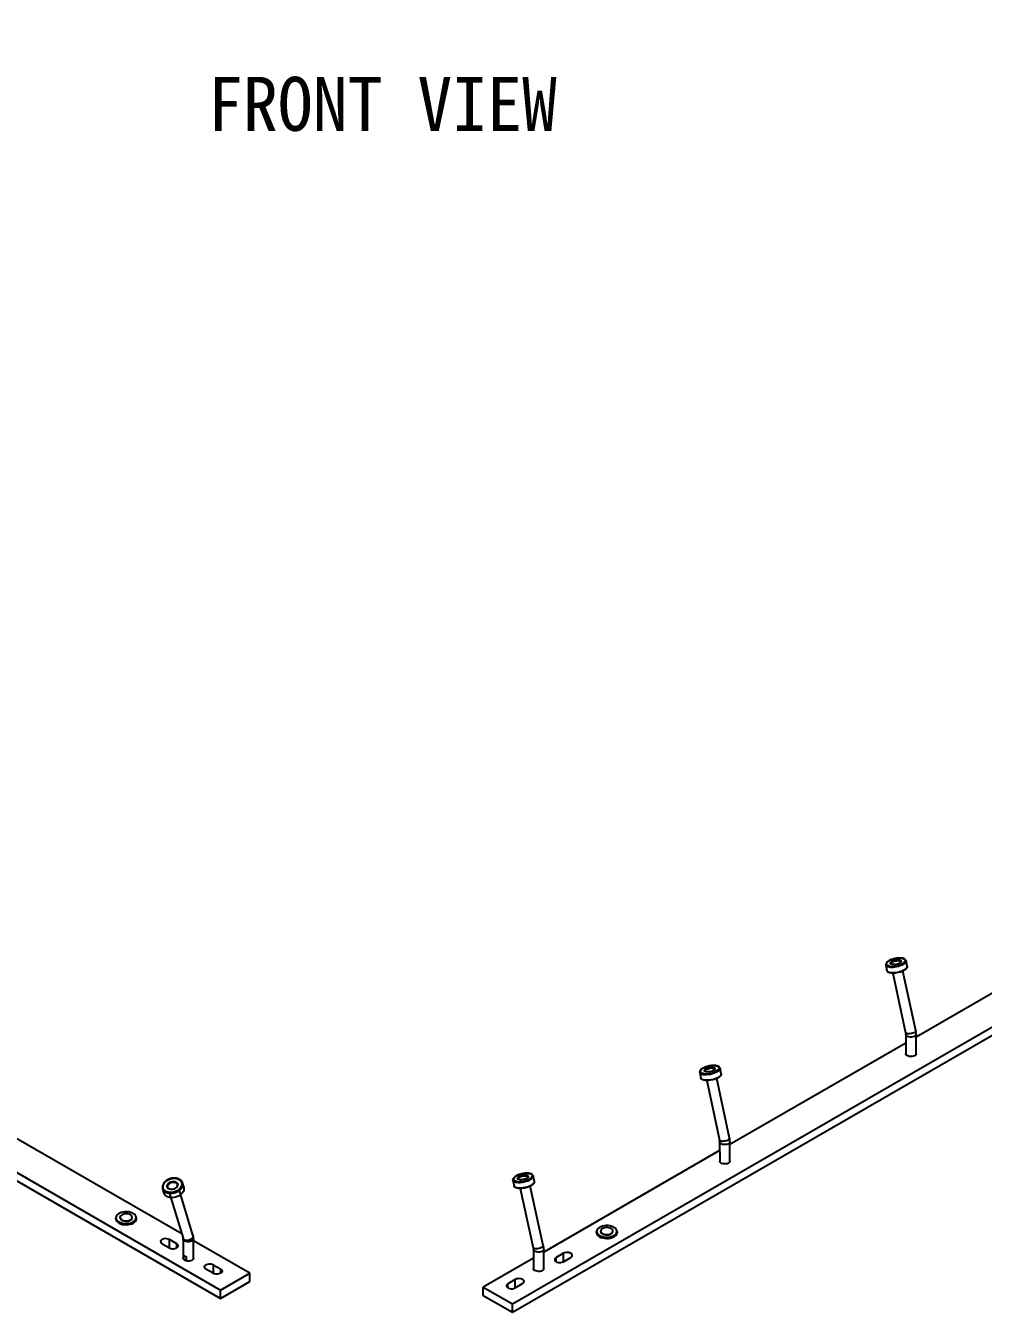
# Model space of a CAD drawing. Header units: millimetres. Extents: x 1364877 to 2662909, y 234189 to 1399913.
# Drawn here: x 2109622 to 2136222, y 713845 to 749586 of the extents above; entities that cross this region are included whole.
import ezdxf

# ---------------------------------------------------------------- set-up
doc = ezdxf.new("R2010")
doc.units = ezdxf.units.MM
doc.header["$LTSCALE"] = 5
doc.header["$MEASUREMENT"] = 0
doc.layers.add('A-CONC-LIN2', color=7, linetype='CONTINUOUS', lineweight=25)
doc.layers.add('A-XXXX-TXT2', color=3, linetype='CONTINUOUS', lineweight=25)
doc.styles.add('돋움', font='')
doc.styles.get('돋움').set_extended_font_data('DotumChe')

msp = doc.modelspace()

# ---------------------------------------------------------------- linework, layer by layer
at = {"layer": 'A-CONC-LIN2'}
for p, q in [((2054184.1, 749585.6), (2115032.8, 714458.4)), ((2054185, 749351.8), (2115033.6, 714224.7)), ((2123140.7, 714079.5), (2183989.3, 749206.6)), ((2123141.5, 713844.8), (2183990.1, 748971.9)), ((2139242.8, 724307.9), (2134356.9, 721487.3)), ((2133514.2, 723487.4), (2133546.8, 723335)), ((2133620.1, 723617.9), (2133612.7, 723614.1)), ((2134110.8, 723455.9), (2134078.1, 723608.2)), ((2133710.1, 723264.8), (2134064.9, 721609.5)), ((2134345.4, 721669.6), (2133990.6, 723324.9)), ((2134070.7, 721322.1), (2129184.8, 718501.5)), ((2134069.8, 721568.2), (2134071.7, 721031.8)), ((2134358.5, 721032.8), (2134356.6, 721569.2)), ((2128452.2, 720634.3), (2128444.8, 720630.6)), ((2128941.4, 720471.1), (2128909, 720623.5)), ((2128344.9, 720503.6), (2128377.3, 720351.1)), ((2128540.4, 720280.9), (2128892.8, 718624)), ((2129173.3, 718683.6), (2128821, 720340.5)), ((2113957.3, 716019.8), (2109109.9, 718818.2)), ((2128897.7, 718582.4), (2128899.6, 718046)), ((2129186.4, 718047), (2129184.5, 718583.4)), ((2128898.5, 718336.3), (2124012.7, 715515.7)), ((2114011.6, 717325.2), (2113977.4, 717437.7)), ((2123155.9, 717505.5), (2123189.7, 717353.8)), ((2124000.6, 715699), (2123633.8, 717346.1)), ((2123752.7, 717479.2), (2123718.9, 717630.9)), ((2113425.6, 717269.9), (2113459.8, 717157.4)), ((2113607.9, 717168.6), (2113992.7, 715903.3)), ((2114267.2, 715986.7), (2113882.4, 717252)), ((2123353.8, 717283.7), (2123720.6, 715636.6)), ((2112122.8, 716467.6), (2112122.9, 716441.9)), ((2112239, 716480.9), (2112239, 716472.7)), ((2112580.2, 716473.9), (2112580.2, 716482.1)), ((2112691.7, 716439.1), (2112689.3, 716432.4)), ((2112696.6, 716444), (2112696.5, 716469.7)), ((2125476.8, 716084.9), (2125476.9, 716059.1)), ((2125593, 716098.3), (2125593, 716090.1)), ((2125934.2, 716091.3), (2125934.2, 716099.5)), ((2126050.6, 716061.2), (2126050.5, 716087)), ((2113410.2, 715747.8), (2113613, 715630.7)), ((2113594.1, 715641.7), (2113613.8, 715632.2)), ((2113815.8, 715748.8), (2113613, 715865.9)), ((2113613.8, 715632.2), (2113613, 715865.9)), ((2113613.8, 715632.2), (2113632.7, 715621.2)), ((2113613.8, 715632.2), (2113613.8, 715630.3)), ((2113816.2, 715631.5), (2113815.8, 715748.8)), ((2113995, 715883.5), (2113996.9, 715349.3)), ((2114283.8, 715350.3), (2114281.9, 715884.5)), ((2115844.1, 714930.6), (2114282, 715832.4)), ((2123725.5, 715596.6), (2123727.4, 715060.2)), ((2124014.3, 715061.2), (2124012.4, 715597.6)), ((2114007.1, 715435), (2114007.5, 715318.2)), ((2114007.5, 715318.2), (2114084.6, 715273.1)), ((2114084.6, 715273.1), (2114084.2, 715389.9)), ((2123726.4, 715350.5), (2122329.4, 714544)), ((2124560.5, 715482.1), (2124357.6, 715365)), ((2124358.1, 715248.2), (2124357.6, 715365)), ((2124561.3, 715249.4), (2124560.5, 715482.1)), ((2124560.5, 715248.9), (2124763.3, 715366)), ((2114830.1, 714929), (2114627.3, 715046)), ((2114811.2, 714939.9), (2114830.9, 714930.4)), ((2114830.1, 715164.1), (2115032.9, 715047)), ((2114830.1, 715164.1), (2114830.9, 714930.4)), ((2114830.9, 714930.4), (2114849.8, 714919.5)), ((2115032.8, 714458.4), (2115844.1, 714930.6)), ((2115032.9, 715047), (2115033.4, 714929.7)), ((2115844.9, 714696.9), (2115844.1, 714930.6)), ((2115033.6, 714224.7), (2115844.9, 714696.9)), ((2122329.4, 714544), (2123140.7, 714079.5)), ((2122330.2, 714309.3), (2122329.4, 714544)), ((2123220.7, 714755.5), (2123017.9, 714638.4)), ((2123018.3, 714521.6), (2123017.9, 714638.4)), ((2123221.5, 714522.8), (2123220.7, 714755.5)), ((2123220.7, 714522.3), (2123423.5, 714639.4)), ((2123221.4, 714553.9), (2123221.5, 714522.8)), ((2115033.6, 714224.7), (2115032.8, 714458.4)), ((2122330.2, 714309.3), (2123141.5, 713844.8)), ((2123141.5, 713844.8), (2123140.7, 714079.5))]:
    msp.add_line(p, q, dxfattribs=at)
for points in [[(2134078.1, 723608.2), (2134079, 723600.5), (2134074.5, 723578.3), (2134059.9, 723555.1), (2134035.8, 723531.6), (2134003, 723508.7), (2133962.8, 723487.2), (2133916.5, 723467.9), (2133865.8, 723451.5), (2133812.7, 723438.6), (2133759, 723429.6), (2133706.5, 723424.9), (2133657.4, 723424.6), (2133613.2, 723428.8), (2133575.7, 723437.3), (2133546.1, 723449.8), (2133525.6, 723465.8), (2133514.8, 723484.8), (2133514.2, 723487.4)], [(2133619.6, 723459.6), (2133596.8, 723464.5), (2133566.8, 723475.5), (2133545.5, 723490.1), (2133533.7, 723507.6), (2133531.8, 723527.6), (2133539.8, 723549), (2133557.6, 723571.3), (2133584.3, 723593.4), (2133619, 723614.6)], [(2134110.8, 723455.9), (2134111.7, 723448.1), (2134107.2, 723426), (2134092.6, 723402.8), (2134068.5, 723379.3), (2134035.7, 723356.4), (2133995.4, 723334.9), (2133949.1, 723315.6), (2133898.5, 723299.2), (2133845.4, 723286.3), (2133791.6, 723277.3), (2133739.2, 723272.6), (2133690, 723272.3), (2133645.9, 723276.5), (2133608.3, 723285), (2133578.8, 723297.4), (2133558.2, 723313.4), (2133547.5, 723332.4), (2133546.8, 723335)], [(2133619, 723614.6), (2133660.4, 723634), (2133706.8, 723650.9), (2133756.4, 723664.6), (2133807.4, 723674.7), (2133857.8, 723680.6), (2133905.7, 723682.3), (2133949.2, 723679.6), (2133986.6, 723672.6), (2134016.6, 723661.6), (2134037.9, 723647), (2134049.7, 723629.5), (2134051.6, 723609.5), (2134043.6, 723588), (2134025.8, 723565.8), (2134011.8, 723553.3)], [(2133694.2, 723594.5), (2133726, 723608.9), (2133762.3, 723620.4), (2133800.6, 723628.5), (2133838.3, 723632.4), (2133872.8, 723632), (2133901.7, 723627.3), (2133923.2, 723618.5), (2133935.7, 723606.4), (2133938.4, 723591.7), (2133931.1, 723575.4), (2133914.3, 723558.6), (2133889.2, 723542.5), (2133857.4, 723528.2), (2133821.1, 723516.7), (2133782.8, 723508.6), (2133745.2, 723504.7), (2133710.7, 723505.1), (2133681.7, 723509.8), (2133660.2, 723518.6), (2133647.7, 723530.7), (2133645, 723545.4), (2133652.3, 723561.7), (2133669.1, 723578.5), (2133694.2, 723594.5)], [(2133663.1, 723516.9), (2133662, 723518.3), (2133657.9, 723532.2), (2133663.9, 723547.9), (2133679.7, 723564.2), (2133703.9, 723579.8)], [(2133703.9, 723579.8), (2133734.8, 723593.6), (2133770.2, 723604.6), (2133807.4, 723612), (2133843.6, 723615.2), (2133876.2, 723614), (2133902.7, 723608.4), (2133921.2, 723599), (2133930.2, 723586.3), (2133930.2, 723574.1)], [(2134082.1, 723388.5), (2134073.9, 723379.7), (2134046.2, 723356.8), (2134010.3, 723334.8), (2133967.5, 723314.7), (2133919.5, 723297.3), (2133868.1, 723283), (2133815.3, 723272.7), (2133763.1, 723266.5), (2133713.6, 723264.8), (2133668.5, 723267.6), (2133629.8, 723274.8), (2133598.8, 723286.2), (2133590, 723291.1)], [(2134345.4, 721669.6), (2134345.2, 721659.8), (2134336.4, 721643.4), (2134317.9, 721626.7), (2134291, 721610.9), (2134257.8, 721597.3), (2134220.6, 721586.8), (2134182.3, 721580.3), (2134145.7, 721578.1), (2134113.5, 721580.5), (2134088.1, 721587.3), (2134071.3, 721597.9), (2134064.9, 721609.5)], [(2134356.6, 721569.2), (2134356.2, 721563), (2134348.1, 721541), (2134330, 721521.1), (2134303.1, 721504.7), (2134269.7, 721493.1), (2134232, 721487), (2134192.9, 721487.1), (2134155.4, 721493.1), (2134122.1, 721504.8), (2134095.6, 721521.3), (2134077.8, 721541.2), (2134070.1, 721563.2), (2134069.8, 721567.7)], [(2134358.5, 721032.8), (2134358.5, 721032.7), (2134353.1, 721010.3), (2134337.4, 720989.5), (2134312.5, 720972), (2134280.2, 720959), (2134243.1, 720951.5), (2134203.9, 720950.1), (2134165.5, 720954.8), (2134130.8, 720965.4), (2134102.5, 720981), (2134082.6, 721000.5), (2134072.7, 721022.3), (2134071.7, 721031.8)], [(2128909, 720623.5), (2128909.9, 720615.1), (2128905, 720593), (2128890.1, 720569.9), (2128865.7, 720546.5), (2128832.6, 720523.7), (2128792.1, 720502.4), (2128745.6, 720483.2), (2128694.9, 720467), (2128641.6, 720454.3), (2128587.9, 720445.5), (2128535.6, 720441), (2128486.5, 720440.9), (2128442.6, 720445.2), (2128405.3, 720453.9), (2128376, 720466.4), (2128355.8, 720482.5), (2128345.3, 720501.6), (2128344.9, 720503.6)], [(2128449.3, 720476), (2128426.4, 720481), (2128396.7, 720492.1), (2128375.7, 720506.7), (2128364.2, 720524.4), (2128362.6, 720544.3), (2128371, 720565.7), (2128389.1, 720587.9), (2128416.1, 720610), (2128451.1, 720631)], [(2128451.1, 720631), (2128492.6, 720650.3), (2128539.2, 720667), (2128588.9, 720680.5), (2128639.9, 720690.4), (2128690.3, 720696.1), (2128738.1, 720697.6), (2128781.4, 720694.7), (2128818.6, 720687.6), (2128848.3, 720676.5), (2128869.3, 720661.9), (2128880.8, 720644.2), (2128882.4, 720624.3), (2128874, 720602.8), (2128855.9, 720580.7), (2128842.8, 720569)], [(2128525.7, 720610.7), (2128557.7, 720624.9), (2128594, 720636.3), (2128632.3, 720644.2), (2128670, 720648), (2128704.4, 720647.4), (2128733.2, 720642.6), (2128754.5, 720633.8), (2128766.8, 720621.6), (2128769.2, 720606.9), (2128761.7, 720590.6), (2128744.6, 720573.9), (2128719.3, 720557.9), (2128687.3, 720543.7), (2128651, 720532.3), (2128612.7, 720524.4), (2128575, 720520.6), (2128540.6, 720521.1), (2128511.8, 720526), (2128490.6, 720534.8), (2128478.3, 720547), (2128475.8, 720561.7), (2128483.4, 720578), (2128500.4, 720594.7), (2128525.7, 720610.7)], [(2128493.7, 720532.9), (2128492.5, 720534.5), (2128488.7, 720548.5), (2128495, 720564.2), (2128510.9, 720580.3), (2128535.3, 720595.9)], [(2128535.3, 720595.9), (2128566.4, 720609.6), (2128601.9, 720620.5), (2128639.1, 720627.7), (2128675.2, 720630.8), (2128707.7, 720629.4), (2128734, 720623.8), (2128752.3, 720614.2), (2128761.2, 720601.5), (2128761, 720589.8)], [(2128941.4, 720471.1), (2128942.3, 720462.7), (2128937.5, 720440.6), (2128922.5, 720417.4), (2128898.1, 720394), (2128865, 720371.2), (2128824.5, 720349.9), (2128778, 720330.8), (2128727.3, 720314.5), (2128674.1, 720301.8), (2128620.3, 720293), (2128568, 720288.5), (2128518.9, 720288.4), (2128475, 720292.8), (2128437.7, 720301.4), (2128408.4, 720314), (2128388.2, 720330.1), (2128377.8, 720349.1), (2128377.3, 720351.1)], [(2128912.1, 720403.3), (2128903.7, 720394.4), (2128875.8, 720371.6), (2128839.6, 720349.8), (2128796.6, 720329.8), (2128748.4, 720312.5), (2128696.9, 720298.5), (2128644.1, 720288.3), (2128591.9, 720282.4), (2128542.5, 720280.8), (2128497.6, 720283.8), (2128459.1, 720291.2), (2128428.4, 720302.7), (2128419.7, 720307.6)], [(2129173.3, 718683.6), (2129173.1, 718673.5), (2129164, 718657.1), (2129145.3, 718640.4), (2129118.2, 718624.8), (2129084.8, 718611.3), (2129047.6, 718601), (2129009.3, 718594.6), (2128972.8, 718592.5), (2128940.7, 718595.1), (2128915.5, 718601.9), (2128898.9, 718612.7), (2128892.8, 718624)], [(2129184.5, 718583.4), (2129184, 718576.7), (2129175.6, 718554.7), (2129157.3, 718534.9), (2129130.3, 718518.6), (2129096.7, 718507), (2129058.9, 718501.1), (2129019.9, 718501.3), (2128982.4, 718507.5), (2128949.3, 718519.4), (2128922.9, 718535.9), (2128905.4, 718555.9), (2128897.9, 718577.9), (2128897.7, 718581.9)], [(2129186.4, 718047), (2129186.4, 718046.3), (2129180.8, 718023.9), (2129164.8, 718003.3), (2129139.6, 717985.8), (2129107.2, 717972.9), (2129070, 717965.6), (2129030.8, 717964.3), (2128992.5, 717969.2), (2128957.9, 717979.9), (2128929.8, 717995.6), (2128910.1, 718015.1), (2128900.4, 718037), (2128899.6, 718046)], [(2123254, 717631.6), (2123294.3, 717651.7), (2123339.9, 717669.5), (2123389.1, 717684.2), (2123439.9, 717695.2), (2123490.5, 717702.1), (2123538.9, 717704.7), (2123583.2, 717702.8), (2123621.7, 717696.5), (2123652.9, 717686.1), (2123675.7, 717672), (2123689.1, 717654.7), (2123692.7, 717634.8), (2123686.4, 717613.2), (2123670.2, 717590.6), (2123652.1, 717573.6)], [(2113515.9, 717204.1), (2113482.9, 717228.5), (2113458.3, 717258.4), (2113442.7, 717292.5), (2113437, 717329.5), (2113441.2, 717368.1), (2113455.3, 717406.7), (2113478.6, 717443.8), (2113510.4, 717478.1), (2113549.3, 717508.2), (2113593.8, 717533), (2113642.4, 717551.4), (2113693, 717562.8), (2113743.8, 717566.8), (2113792.7, 717563.2), (2113838, 717552.2), (2113877.9, 717534.1), (2113910.8, 717509.6), (2113935.5, 717479.8), (2113951, 717445.7), (2113956.7, 717408.7), (2113952.5, 717370.1), (2113938.4, 717331.5), (2113915.1, 717294.3), (2113883.4, 717260.1), (2113844.5, 717230), (2113799.9, 717205.2), (2113751.4, 717186.8), (2113700.7, 717175.3), (2113650, 717171.3), (2113601, 717174.9), (2113555.7, 717186), (2113515.9, 717204.1)], [(2113976.9, 717439.2), (2113981.4, 717421.5), (2113983.4, 717381.6), (2113975.3, 717340.8), (2113957.3, 717300.5), (2113930.1, 717262), (2113894.6, 717226.9), (2113852.1, 717196.4), (2113804.1, 717171.6), (2113752.5, 717153.3), (2113699, 717142.3), (2113645.6, 717138.9), (2113594.3, 717143.3), (2113546.8, 717155.4), (2113504.9, 717174.5)], [(2114011.6, 717325.2), (2114015.6, 717309), (2114017.6, 717269.2), (2114009.5, 717228.4), (2113991.5, 717188), (2113964.3, 717149.6), (2113928.8, 717114.5), (2113886.3, 717083.9), (2113838.3, 717059.1), (2113786.7, 717040.8), (2113733.2, 717029.8), (2113679.8, 717026.5), (2113628.5, 717030.9), (2113581, 717042.9), (2113539.1, 717062.1)], [(2113594.7, 717276), (2113570.9, 717295.1), (2113555.7, 717319.2), (2113550.2, 717346.8), (2113554.6, 717375.8), (2113568.7, 717404.4), (2113591.6, 717430.6), (2113621.6, 717452.6), (2113656.8, 717468.9), (2113694.7, 717478.5), (2113732.7, 717480.5), (2113768.3, 717475), (2113799, 717462.2), (2113822.8, 717443.1), (2113838, 717419), (2113843.6, 717391.4), (2113839.1, 717362.4), (2113825, 717333.7), (2113802.1, 717307.5), (2113772.1, 717285.5), (2113736.9, 717269.2), (2113699.1, 717259.7), (2113661, 717257.7), (2113625.4, 717263.2), (2113594.7, 717276)], [(2113632.4, 717261.4), (2113604.8, 717273), (2113581.9, 717291.6), (2113567.8, 717315.3), (2113563.4, 717342.3), (2113569.2, 717370.5), (2113584.7, 717397.9), (2113608.6, 717422.5), (2113639.4, 717442.4), (2113674.6, 717456.2), (2113711.7, 717462.8), (2113747.9, 717461.7), (2113780.5, 717453.1), (2113807.2, 717437.5), (2113825.8, 717416.1), (2113835.2, 717390.6), (2113834.5, 717362.7), (2113823.8, 717334.6), (2113810.4, 717315.6)], [(2123718.9, 717630.9), (2123719.6, 717626.2), (2123716.9, 717604), (2123704, 717580.6), (2123681.5, 717556.6), (2123650.2, 717533.1), (2123611.2, 717510.9), (2123565.9, 717490.7), (2123516, 717473.4), (2123463.2, 717459.4), (2123409.5, 717449.4), (2123356.8, 717443.7), (2123307, 717442.5), (2123261.9, 717445.8), (2123223.2, 717453.6), (2123192.2, 717465.5), (2123170.1, 717481.1), (2123157.6, 717499.8), (2123155.9, 717505.5)], [(2123266.9, 717476.8), (2123243.9, 717481.2), (2123212.7, 717491.6), (2123189.9, 717505.7), (2123176.5, 717523.1), (2123172.9, 717542.9), (2123179.3, 717564.5), (2123195.4, 717587.1), (2123220.6, 717609.7), (2123254, 717631.6)], [(2123752.7, 717479.2), (2123753.4, 717474.5), (2123750.7, 717452.3), (2123737.8, 717428.8), (2123715.3, 717404.9), (2123684, 717381.4), (2123645, 717359.2), (2123599.7, 717339), (2123549.8, 717321.6), (2123497, 717307.7), (2123443.3, 717297.7), (2123390.6, 717292), (2123340.8, 717290.8), (2123295.7, 717294.1), (2123257, 717301.9), (2123226, 717313.7), (2123203.9, 717329.4), (2123191.4, 717348.1), (2123189.7, 717353.8)], [(2123727.1, 717414), (2123719.8, 717405.4), (2123693.7, 717382), (2123659.1, 717359.4), (2123617.4, 717338.5), (2123570.2, 717320.1), (2123519.3, 717304.9), (2123466.7, 717293.5), (2123414.3, 717286.4), (2123364.3, 717283.7), (2123318.4, 717285.7), (2123278.6, 717292.1), (2123246.2, 717302.9), (2123236.9, 717307.6)], [(2123331.9, 717613), (2123362.9, 717627.9), (2123398.7, 717640.1), (2123436.8, 717648.9), (2123474.7, 717653.5), (2123509.7, 717653.8), (2123539.4, 717649.6), (2123561.9, 717641.3), (2123575.6, 717629.4), (2123579.5, 717614.8), (2123573.5, 717598.4), (2123557.9, 717581.3), (2123533.7, 717564.7), (2123502.7, 717549.8), (2123466.9, 717537.6), (2123428.8, 717528.8), (2123390.9, 717524.2), (2123355.9, 717523.9), (2123326.2, 717528.1), (2123303.7, 717536.4), (2123290, 717548.3), (2123286.1, 717562.9), (2123292.1, 717579.3), (2123307.7, 717596.4), (2123331.9, 717613)], [(2123304.9, 717535.8), (2123304.6, 717536.1), (2123299.3, 717550), (2123304.1, 717565.8), (2123318.6, 717582.3), (2123341.9, 717598.4)], [(2123341.9, 717598.4), (2123372.1, 717612.8), (2123407, 717624.5), (2123444.1, 717632.6), (2123480.5, 717636.5), (2123513.6, 717635.9), (2123540.9, 717630.8), (2123560.4, 717621.7), (2123570.7, 717609.2), (2123571.2, 717595)], [(2113428.2, 717262.3), (2113426.5, 717267), (2113425.6, 717269.9)], [(2112683.7, 716437.8), (2112690.6, 716468.6), (2112687.3, 716499.5), (2112673.9, 716529.4), (2112651, 716557.4), (2112619.4, 716582.3), (2112580.2, 716603.2), (2112534.9, 716619.5), (2112485, 716630.5), (2112432.3, 716635.8), (2112378.9, 716635.2), (2112326.6, 716628.8), (2112277.3, 716616.8), (2112232.7, 716599.5), (2112194.6, 716577.8), (2112164.2, 716552.2), (2112142.7, 716523.8), (2112130.8, 716493.5), (2112129.1, 716462.6), (2112137.4, 716432), (2112155.6, 716402.9), (2112183, 716376.4), (2112218.6, 716353.3), (2112261, 716334.7), (2112308.9, 716321), (2112360.4, 716312.8), (2112413.6, 716310.4), (2112466.8, 716313.9), (2112517.8, 716323.2), (2112565, 716337.9), (2112606.5, 716357.5), (2112640.9, 716381.3), (2112667, 716408.4), (2112683.7, 716437.8)], [(2112689.3, 716432.4), (2112672.2, 716402.4), (2112645.6, 716374.7), (2112610.5, 716350.4), (2112568.1, 716330.4), (2112520, 716315.4), (2112467.9, 716306), (2112413.7, 716302.4), (2112359.4, 716304.8), (2112306.8, 716313.2), (2112258, 716327.1), (2112214.7, 716346.2), (2112178.4, 716369.7), (2112150.4, 716396.8), (2112131.9, 716426.5), (2112123.3, 716457.7), (2112122.8, 716467.6)], [(2112122.9, 716441.9), (2112123.4, 716432), (2112132, 716400.8), (2112150.5, 716371.1), (2112178.5, 716344), (2112214.8, 716320.5), (2112258.1, 716301.4), (2112306.9, 716287.5), (2112359.5, 716279.1), (2112413.8, 716276.7), (2112468, 716280.3), (2112520.1, 716289.7), (2112568.2, 716304.7), (2112610.6, 716324.7), (2112645.7, 716349), (2112672.3, 716376.7), (2112689.4, 716406.7)], [(2112239, 716472.7), (2112240.9, 716458.5), (2112252.4, 716434.7), (2112273.7, 716413.2), (2112303.6, 716395.6), (2112340.2, 716382.8), (2112381.1, 716375.8), (2112423.9, 716374.8), (2112465.7, 716380.1), (2112504, 716391.2), (2112536.4, 716407.4)], [(2112536.3, 716415.6), (2112560.7, 716436), (2112575.7, 716459.3), (2112580.1, 716484), (2112573.9, 716508.5), (2112557.3, 716531.3), (2112531.5, 716551), (2112498, 716566.3), (2112458.9, 716576.3), (2112416.8, 716580.3), (2112374.2, 716578.1), (2112333.8, 716569.9), (2112298.2, 716556.1), (2112269.5, 716537.6), (2112249.7, 716515.6), (2112239.9, 716491.5), (2112240.8, 716466.7), (2112252.3, 716442.8), (2112273.7, 716421.4), (2112303.6, 716403.8), (2112340.2, 716391), (2112381.1, 716383.9), (2112423.8, 716383), (2112465.7, 716388.3), (2112504, 716399.4), (2112536.3, 716415.6)], [(2112689.4, 716406.7), (2112696.4, 716438.1), (2112696.6, 716444)], [(2112696.5, 716469.7), (2112696.3, 716463.8), (2112691.7, 716439.1)], [(2125985.9, 715992.2), (2125987, 715993.1), (2126015.3, 716019.3), (2126034.4, 716048), (2126043.8, 716078.3), (2126043, 716109), (2126032.2, 716139), (2126011.6, 716167.3), (2125982.1, 716192.9), (2125944.6, 716214.7), (2125900.7, 716232.1), (2125851.8, 716244.3), (2125799.6, 716251), (2125746.2, 716251.9), (2125693.4, 716247), (2125643.2, 716236.4), (2125597.3, 716220.6), (2125557.4, 716200), (2125525, 716175.5), (2125501.2, 716148), (2125486.9, 716118.3), (2125482.5, 716087.7), (2125488.4, 716057.2), (2125504.2, 716027.8), (2125529.3, 716000.8), (2125556.4, 715981)], [(2113613, 715865.9), (2113580.3, 715880), (2113542.1, 715888.2), (2113501.3, 715889.8), (2113461.4, 715884.6), (2113425.6, 715873.2), (2113396.8, 715856.4), (2113377.2, 715835.6), (2113368.5, 715812.5), (2113371.4, 715788.9), (2113385.7, 715766.7), (2113410.2, 715747.8)], [(2114267.2, 715986.7), (2114268, 715983.9), (2114269.9, 715955.6), (2114261.4, 715926.5), (2114243.1, 715898.8), (2114216.5, 715874.5), (2114183.4, 715855.5), (2114146.4, 715843.1), (2114108.2, 715838.2), (2114071.5, 715841.3), (2114039.3, 715852.1), (2114013.7, 715869.7), (2113996.8, 715893), (2113992.7, 715903.3)], [(2125700, 715925), (2125648.2, 715934.7), (2125600.6, 715949.9), (2125558.9, 715970), (2125524.6, 715994.3), (2125498.9, 716021.9), (2125482.8, 716051.8), (2125476.8, 716082.9), (2125476.8, 716084.9)], [(2125476.9, 716059.1), (2125476.9, 716057.1), (2125482.9, 716026), (2125499, 715996.1), (2125524.6, 715968.5), (2125559, 715944.2), (2125600.7, 715924.1), (2125648.3, 715908.9), (2125700.1, 715899.2)], [(2125649.4, 716025.7), (2125684.5, 716011.8), (2125724.6, 716003.3), (2125767.1, 716000.8), (2125809.4, 716004.5), (2125848.8, 716014.1), (2125882.9, 716029.1), (2125909.5, 716048.4), (2125926.9, 716070.9), (2125934, 716095.1), (2125930.4, 716119.6), (2125916.4, 716142.8), (2125892.7, 716163.2), (2125861, 716179.6), (2125823.1, 716190.9), (2125781.4, 716196.4), (2125738.7, 716195.8), (2125697.5, 716189.1), (2125660.5, 716176.8), (2125629.9, 716159.5), (2125607.8, 716138.4), (2125595.4, 716114.8), (2125593.6, 716090.3), (2125602.5, 716066.3), (2125621.5, 716044.3), (2125649.4, 716025.7)], [(2125649.4, 716017.5), (2125684.5, 716003.6), (2125724.6, 715995.1), (2125767.1, 715992.6), (2125809.4, 715996.3), (2125848.9, 716005.9), (2125882.9, 716020.9), (2125909.5, 716040.2), (2125926.9, 716062.7), (2125934, 716086.9), (2125934.2, 716091.3)], [(2126050.5, 716087), (2126049.5, 716073.3), (2126040, 716042.4), (2126020.4, 716013.1), (2125991.6, 715986.4), (2125954.5, 715963.3), (2125910.6, 715944.7), (2125861.3, 715931.1), (2125808.5, 715923.2), (2125754.1, 715921.1), (2125700, 715925)], [(2125700.1, 715899.2), (2125754.2, 715895.3), (2125808.6, 715897.4), (2125861.4, 715905.3), (2125910.7, 715918.9), (2125954.6, 715937.5), (2125991.7, 715960.6), (2126020.5, 715987.3), (2126040.1, 716016.6), (2126049.6, 716047.5), (2126050.6, 716061.2)], [(2113613, 715630.7), (2113645.7, 715616.6), (2113683.9, 715608.5), (2113724.6, 715606.9), (2113764.5, 715612), (2113800.3, 715623.4), (2113829.2, 715640.2), (2113848.8, 715661), (2113857.5, 715684.2), (2113854.5, 715707.8), (2113840.3, 715729.9), (2113815.8, 715748.8)], [(2114281.9, 715884.5), (2114281, 715875.3), (2114271.5, 715853.4), (2114252.2, 715833.7), (2114224.4, 715817.7), (2114190.2, 715806.6), (2114152.2, 715801.3), (2114113.2, 715802.1), (2114076, 715809), (2114043.5, 715821.5), (2114018, 715838.6), (2114001.5, 715859.1), (2113995.1, 715881.4), (2113995, 715882.9)], [(2124000.6, 715699), (2124000.8, 715690.7), (2123993.3, 715674.1), (2123975.9, 715657.1), (2123950, 715640.8), (2123917.4, 715626.6), (2123880.6, 715615.4), (2123842.4, 715608.1), (2123805.5, 715605.3), (2123772.6, 715607), (2123746.3, 715613.3), (2123728.5, 715623.6), (2123720.6, 715636.6)], [(2124012.4, 715597.6), (2124012.2, 715594.1), (2124005.4, 715572), (2123988.4, 715551.7), (2123962.5, 715534.8), (2123929.7, 715522.6), (2123892.4, 715515.8), (2123853.4, 715515.1), (2123815.5, 715520.5), (2123781.6, 715531.5), (2123754.1, 715547.4), (2123735.2, 715567), (2123726.2, 715588.9), (2123725.5, 715596.1)], [(2114007.5, 715318.2), (2113997.8, 715340.2), (2113996.9, 715349.3)], [(2114283.8, 715350.3), (2114283.6, 715346.4), (2114276.5, 715324), (2114259.1, 715303.5), (2114232.8, 715286.5), (2114199.6, 715274.2), (2114161.9, 715267.7), (2114122.6, 715267.3), (2114084.6, 715273.1)], [(2114627.3, 715046), (2114602.8, 715064.9), (2114588.6, 715087.1), (2114585.6, 715110.7), (2114594.3, 715133.8), (2114613.9, 715154.6), (2114642.7, 715171.4), (2114678.6, 715182.8), (2114718.5, 715188), (2114759.2, 715186.4), (2114797.4, 715178.2), (2114830.1, 715164.1)], [(2124357.6, 715365), (2124333.2, 715346.2), (2124318.9, 715324.2), (2124316, 715300.8), (2124324.7, 715277.8), (2124344.2, 715257.3), (2124373.1, 715240.8), (2124408.9, 715229.6), (2124448.8, 715224.7), (2124489.5, 715226.5), (2124527.8, 715234.8), (2124560.5, 715248.9)], [(2124763.3, 715366), (2124787.8, 715384.9), (2124802, 715406.9), (2124804.9, 715430.3), (2124796.3, 715453.2), (2124776.7, 715473.8), (2124747.8, 715490.3), (2124712, 715501.4), (2124672.1, 715506.3), (2124631.4, 715504.6), (2124593.1, 715496.3), (2124560.5, 715482.1)], [(2115032.9, 715047), (2115057.4, 715028.1), (2115071.7, 715006), (2115074.6, 714982.4), (2115065.9, 714959.2), (2115046.3, 714938.4), (2115017.5, 714921.6), (2114981.6, 714910.2), (2114941.8, 714905.1), (2114901, 714906.7), (2114862.8, 714914.8), (2114830.1, 714929)], [(2124014.3, 715061.2), (2124010.1, 715041.3), (2123995.5, 715020.3), (2123971.6, 715002.3), (2123940.1, 714988.7), (2123903.5, 714980.5), (2123864.3, 714978.3), (2123825.7, 714982.3), (2123790.4, 714992.2), (2123761.2, 715007.3), (2123740.2, 715026.3), (2123729.1, 715048), (2123727.4, 715060.2)], [(2123017.9, 714638.4), (2122993.4, 714619.6), (2122979.1, 714597.6), (2122976.2, 714574.1), (2122984.9, 714551.2), (2123004.5, 714530.7), (2123033.3, 714514.2), (2123069.2, 714503), (2123109.1, 714498.1), (2123149.8, 714499.9), (2123188, 714508.2), (2123220.7, 714522.3)], [(2123423.5, 714639.4), (2123448, 714658.2), (2123462.3, 714680.3), (2123465.2, 714703.7), (2123456.5, 714726.6), (2123436.9, 714747.1), (2123408.1, 714763.7), (2123372.2, 714774.8), (2123332.4, 714779.7), (2123291.6, 714778), (2123253.4, 714769.7), (2123220.7, 714755.5)]]:
    msp.add_lwpolyline(points, dxfattribs=at)
for centre, radius, start, end in [((2133695.3, 724010.8), 556.3, 262.18489, 304.67865), ((2128526.6, 721027.9), 557.3, 262.02896, 304.57056), ((2123334.1, 718024.4), 551.7, 263.00681, 305.19794), ((2113586.8, 717323.5), 170, 201.09155, 241.19428), ((2113617.8, 717208.1), 165.9, 197.78573, 241.65958), ((2112498.1, 716480.4), 82.3, 297.68335, 355.51825), ((2125737.4, 716284.5), 353.4, 239.1817, 264.12112), ((2125678.5, 716098.3), 85.9, 185.53492, 250.21202), ((2125766.1, 716334.1), 406.4, 260.81027, 302.73121), ((2114107.8, 715518.9), 131.1, 219.75923, 259.6202)]:
    msp.add_arc(centre, radius, start, end, dxfattribs=at)
for points, knots in [([(2133612.7, 723614.1), (2133606.2, 723610.5), (2133587.1, 723599.9), (2133560.1, 723580.9), (2133535.6, 723557.5), (2133519.9, 723533.8), (2133511.9, 723510.9), (2133513.5, 723496.3), (2133514.2, 723489.7)], [0, 0, 0, 0, 0.1035307, 0.303582, 0.5066162, 0.6924433, 0.8607296, 1, 1, 1, 1]), ([(2133754.7, 723665.7), (2133742.9, 723662.8), (2133714.7, 723656), (2133672.5, 723641.5), (2133639.8, 723628), (2133623.4, 723619.6), (2133620.1, 723617.9)], [0, 0, 0, 0, 0.2411677, 0.5760871, 0.9120624, 1, 1, 1, 1]), ([(2134078.1, 723606.4), (2134078, 723607.3), (2134077.8, 723616.1), (2134069.1, 723631.4), (2134052.5, 723649.5), (2134028.4, 723663.9), (2133997.1, 723675), (2133958.6, 723682.2), (2133914.8, 723685.1), (2133867.5, 723684), (2133818.3, 723678.6), (2133780, 723672.3), (2133759.3, 723666.9), (2133754.7, 723665.7)], [0, 0, 0, 0, 0.0105666, 0.1050918, 0.1987463, 0.2996, 0.4100065, 0.5238785, 0.6365604, 0.7480576, 0.8588186, 0.9692082, 1, 1, 1, 1]), ([(2134092.1, 723395.3), (2134097.6, 723403.3), (2134107.8, 723418.3), (2134113.4, 723439.1), (2134110.7, 723450.7), (2134109.7, 723455.2)], [0, 0, 0, 0, 0.4166216, 0.7747581, 1, 1, 1, 1]), ([(2133547.4, 723335.4), (2133547.4, 723334.2), (2133547.9, 723325.5), (2133557.6, 723311.4), (2133567.8, 723299.4), (2133576.1, 723295), (2133576.6, 723294.7)], [0, 0, 0, 0, 0.0734516, 0.5233726, 0.9750674, 1, 1, 1, 1]), ([(2134064.9, 721609.5), (2134065.9, 721604.4), (2134068.6, 721590.4), (2134069.7, 721576.9), (2134069.8, 721569.3), (2134069.8, 721568.2)], [0, 0, 0, 0, 0.3284861, 0.9010224, 1, 1, 1, 1]), ([(2134356.6, 721569.2), (2134356.3, 721580.2), (2134355.6, 721609.5), (2134350.8, 721643.3), (2134346.1, 721665.9), (2134345.4, 721669.6)], [0, 0, 0, 0, 0.3314469, 0.8905053, 1, 1, 1, 1]), ([(2128444.8, 720630.6), (2128438.3, 720627), (2128419.1, 720616.5), (2128391.9, 720597.6), (2128366.2, 720573.4), (2128350.1, 720548.9), (2128342.4, 720525.2), (2128344.3, 720510.8), (2128345.2, 720504.4)], [0, 0, 0, 0, 0.1017822, 0.298409, 0.4979491, 0.7013786, 0.8654982, 1, 1, 1, 1]), ([(2128588, 720681.9), (2128574.3, 720678.5), (2128544.1, 720671.2), (2128500.3, 720656), (2128469.3, 720643), (2128454.3, 720635.4), (2128452.2, 720634.3)], [0, 0, 0, 0, 0.2794848, 0.6129539, 0.9475436, 1, 1, 1, 1]), ([(2128908.7, 720621.6), (2128908.6, 720623.1), (2128908.2, 720632.5), (2128899, 720648.1), (2128881.9, 720665.9), (2128857.4, 720680), (2128825.6, 720690.9), (2128786.6, 720697.8), (2128742.5, 720700.5), (2128695, 720699.1), (2128645.7, 720693.4), (2128609.4, 720687.5), (2128590.6, 720682.5), (2128588, 720681.9)], [0, 0, 0, 0, 0.0178317, 0.1124678, 0.2067611, 0.3088503, 0.4203598, 0.5347802, 0.6479461, 0.7599423, 0.8712302, 0.9821618, 1, 1, 1, 1]), ([(2128377.7, 720351.6), (2128377.7, 720350.5), (2128378.1, 720342.1), (2128387.6, 720328.1), (2128397.5, 720316), (2128405.8, 720311.6), (2128406.2, 720311.3)], [0, 0, 0, 0, 0.0618821, 0.5179065, 0.9746998, 1, 1, 1, 1]), ([(2128922, 720409.8), (2128927.6, 720417.8), (2128938.1, 720432.8), (2128944, 720453.6), (2128941.4, 720465.3), (2128940.4, 720469.8)], [0, 0, 0, 0, 0.4136566, 0.7713005, 1, 1, 1, 1]), ([(2128892.8, 718624), (2128893.8, 718618.8), (2128896.5, 718604.8), (2128897.6, 718591.2), (2128897.6, 718583.5), (2128897.7, 718582.4)], [0, 0, 0, 0, 0.3285626, 0.9002721, 1, 1, 1, 1]), ([(2129184.5, 718583.4), (2129184.2, 718594.3), (2129183.4, 718623.7), (2129178.7, 718657.4), (2129174.1, 718680), (2129173.3, 718683.6)], [0, 0, 0, 0, 0.3314079, 0.8915116, 1, 1, 1, 1]), ([(2123437.6, 717696.3), (2123425, 717693.9), (2123395.9, 717688.5), (2123351, 717675.8), (2123305, 717659.3), (2123270.7, 717643.8), (2123252.7, 717633.9), (2123247.3, 717630.8)], [0, 0, 0, 0, 0.1809396, 0.4188009, 0.6569767, 0.8960056, 1, 1, 1, 1]), ([(2123718.3, 717629.8), (2123718.1, 717631.7), (2123717.3, 717641.6), (2123707.3, 717657.5), (2123689.3, 717675), (2123663.8, 717688.9), (2123631.1, 717699.3), (2123591.4, 717705.6), (2123546.9, 717707.7), (2123499.1, 717705.3), (2123462.1, 717701.3), (2123441.6, 717697.1), (2123437.6, 717696.3)], [0, 0, 0, 0, 0.0258164, 0.1305401, 0.2356035, 0.3495975, 0.473218, 0.5993715, 0.7241819, 0.8477792, 0.9706446, 1, 1, 1, 1]), ([(2113976, 717439), (2113975.1, 717442.6), (2113971.3, 717458.7), (2113955.9, 717484.2), (2113930.3, 717513.9), (2113897.1, 717538.4), (2113857.9, 717557.1), (2113813.6, 717569.6), (2113765.8, 717575.3), (2113715.8, 717574), (2113665.3, 717565.8), (2113616, 717551), (2113569.3, 717530), (2113526.7, 717503.4), (2113489.5, 717472), (2113459, 717436.6), (2113436.3, 717398.4), (2113422.1, 717358.5), (2113417.4, 717318.6), (2113419.9, 717285.8), (2113427, 717268), (2113429.4, 717262.1)], [0, 0, 0, 0, 0.016332, 0.071038, 0.125741, 0.1808771, 0.2366336, 0.2929003, 0.3494658, 0.4061516, 0.4628621, 0.5195907, 0.5763658, 0.6332074, 0.6901437, 0.7471742, 0.8041928, 0.860981, 0.9172432, 0.9727671, 1, 1, 1, 1]), ([(2123247.3, 717630.8), (2123241, 717627.1), (2123222.5, 717616.1), (2123196.5, 717596.5), (2123173.5, 717572.4), (2123159.4, 717548.3), (2123153.1, 717526.3), (2123155.4, 717513), (2123156.3, 717507.6)], [0, 0, 0, 0, 0.1066314, 0.3128993, 0.5223456, 0.7105736, 0.8816698, 1, 1, 1, 1]), ([(2123191.2, 717352.2), (2123191.5, 717349.7), (2123192.9, 717339.8), (2123203.8, 717325.1), (2123217.1, 717315.5), (2123223.6, 717310.8)], [0, 0, 0, 0, 0.1473137, 0.5811233, 1, 1, 1, 1]), ([(2123737.1, 717421.7), (2123737.9, 717422.6), (2123745.8, 717431.5), (2123751.6, 717448.1), (2123755.7, 717466.6), (2123752.8, 717475.3), (2123752.1, 717477.2)], [0, 0, 0, 0, 0.0475534, 0.5092353, 0.8951051, 1, 1, 1, 1]), ([(2113992.7, 715903.3), (2113993.1, 715902.2), (2113993.9, 715899.2), (2113994.9, 715891.4), (2113995, 715884.6), (2113995, 715883.5)], [0, 0, 0, 0, 0.3325668, 0.8929485, 1, 1, 1, 1]), ([(2114281.9, 715884.5), (2114281.5, 715895.7), (2114280.7, 715924.4), (2114275.2, 715958.5), (2114268.9, 715980.7), (2114267.2, 715986.7)], [0, 0, 0, 0, 0.3193181, 0.8164965, 1, 1, 1, 1]), ([(2123720.6, 715636.6), (2123721.6, 715631.7), (2123724.4, 715618), (2123725.4, 715604.9), (2123725.5, 715597.6), (2123725.5, 715596.6)], [0, 0, 0, 0, 0.3282811, 0.9053575, 1, 1, 1, 1]), ([(2124012.4, 715597.6), (2124012.1, 715608.7), (2124011.3, 715638.2), (2124006.3, 715672.3), (2124001.4, 715695.1), (2124000.6, 715699)], [0, 0, 0, 0, 0.33149093, 0.88566434, 1, 1, 1, 1])]:
    msp.add_open_spline(points, degree=3, knots=knots, dxfattribs=at)

# ---------------------------------------------------------------- texts
at = {"layer": 'A-XXXX-TXT2', "insert": (2114685.5, 748164.9), "char_height": 1500, "attachment_point": 1, "style": '돋움'}
msp.add_mtext('FRONT VIEW', dxfattribs=at)

doc.saveas('drawing.dxf')
